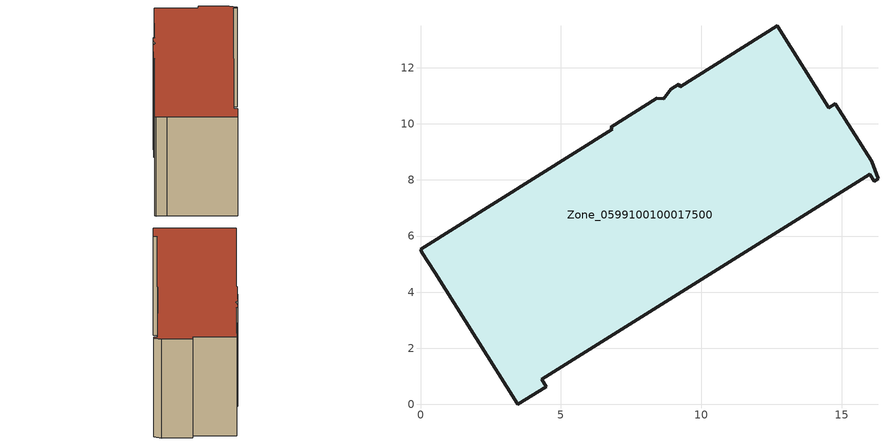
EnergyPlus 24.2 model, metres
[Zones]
Zone_0599100100017500
 floor ground (C_G): 16.16,7.95 16.01,8.21 4.32,0.9 4.49,0.64 3.47,0 0.51,4.72 0.05,5.42 0,5.52 6.83,9.8 6.78,9.88 8.42,10.92 8.66,10.89 8.92,11.23 9.2,11.41 9.25,11.32 12.71,13.5 14.54,10.57 14.78,10.72 16.08,8.66 16.3,8.04 z0
 wall outside (C_F): 0.05,5.42 0.51,4.72 3.47,0 4.49,0.64 4.32,0.9 16.01,8.21 16.16,7.95 16.3,8.04 16.08,8.66 14.78,10.72 14.54,10.57 12.71,13.5 9.25,11.32 9.2,11.41 8.92,11.23 8.66,10.89 8.42,10.92 6.78,9.88 6.83,9.8 0,5.52 0.05,5.42 z0:9.51
 roof outside (C_R): 4.49,0.64 4.32,0.9 16.01,8.21 16.16,7.95 16.3,8.04 16.08,8.66 14.78,10.72 14.54,10.57 12.71,13.5 9.25,11.32 9.2,11.41 8.92,11.23 8.66,10.89 8.42,10.92 6.78,9.88 6.83,9.8 0,5.52 0.05,5.42 0.51,4.72 3.47,0 z9.51
[BUILDING]
Pand.0599100100017500: North Axis=0; Terrain=City; Loads Convergence Tolerance Value=0.04; Temperature Convergence Tolerance Value=0.4; Solar Distribution=FullExterior; Maximum Number of Warmup Days=25; Minimum Number of Warmup Days=1
[Site:Location]
Rotterdam.The.Hague.AP_ZH_NLD Design_Conditions: Latitude=51.96; Longitude=4.45; Time Zone=1; Elevation=-4.5
[SITE:GROUNDTEMPERATURE:BUILDINGSURFACE]
18, 18, 18, 18, 18, 18, 18, 18, 18, 18, 18, 18
[MATERIAL] Thermal Absorptance=0.9; Solar Absorptance=0.7; Visible Absorptance=0.7
Name | Roughness | Thickness | Conductivity | Density | Specific Heat
G.TC.2015-2018 | MediumSmooth | 0.15 | 0.0428571 | 540 | 1210
F.TC.2015-2018 | Rough | 0.3 | 0.0666667 | 1920 | 840
R.TC.2015-2018 | MediumRough | 0.2 | 0.0333333 | 1500 | 1000
[CONSTRUCTION]
C_G: G.TC.2015-2018
C_F: F.TC.2015-2018
C_R: R.TC.2015-2018
[ZONE]
Zone_0599100100017500: Type=1; Multiplier=1; Ceiling Height=Autocalculate; Volume=Autocalculate; Floor Area=autocalculate; Part of Total Floor Area=Yes
[ZONEINFILTRATION:DESIGNFLOWRATE]
Infil_Zone_0599100100017500: Zone or ZoneList or Space or SpaceList=Zone_0599100100017500; Schedule=AlwaysOn; Design Flow Rate Calculation Method=Flow/Area; Flow Rate per Floor Area=0.0015; Constant Term Coefficient=1; Temperature Term Coefficient=0; Velocity Term Coefficient=0; Velocity Squared Term Coefficient=0
[HVACTEMPLATE:ZONE:IDEALLOADSAIRSYSTEM]
Zone_0599100100017500: Maximum Heating Supply Air Temperature=50; Minimum Cooling Supply Air Temperature=13; Maximum Heating Supply Air Humidity Ratio=0.0156; Minimum Cooling Supply Air Humidity Ratio=0.0077; Heating Limit=NoLimit; Cooling Limit=NoLimit; Dehumidification Control Type=ConstantSensibleHeatRatio; Cooling Sensible Heat Ratio=0.7; Dehumidification Setpoint=60; Humidification Control Type=None; Humidification Setpoint=30; Outdoor Air Method=None; Outdoor Air Flow Rate per Person=0.00944; Outdoor Air Flow Rate per Zone Floor Area=0; Outdoor Air Flow Rate per Zone=0; Demand Controlled Ventilation Type=None; Outdoor Air Economizer Type=NoEconomizer; Heat Recovery Type=None; Sensible Heat Recovery Effectiveness=0.7; Latent Heat Recovery Effectiveness=0.65
[ZONECONTROL:THERMOSTAT]
ThermostatControl_Zone_0599100100017500: Zone or ZoneList=Zone_0599100100017500; Control Type Schedule=DualSetpointControlType; Control 1=Thermostat_Zone_0599100100017500; Temperature Difference Between Cutout And Setpoint=0
[THERMOSTATSETPOINT:DUALSETPOINT]
Thermostat_Zone_0599100100017500: Heating Setpoint Temperature Schedule=HeatingSetpoint_Zone_0599100100017500; Cooling Setpoint Temperature Schedule=CoolingSetpoint_Zone_0599100100017500
[SCHEDULE:COMPACT]
HeatingSetpoint_Zone_0599100100017500: Through: 12/31, For: AllDays, Until: 24:00, 21
CoolingSetpoint_Zone_0599100100017500: Through: 12/31, For: AllDays, Until: 24:00, 24
DualSetpointControlType: Through: 12/31, For: AllDays, Until: 24:00, 4
AlwaysOn: Through: 12/31, For: AllDays, Until: 24:00, 1
